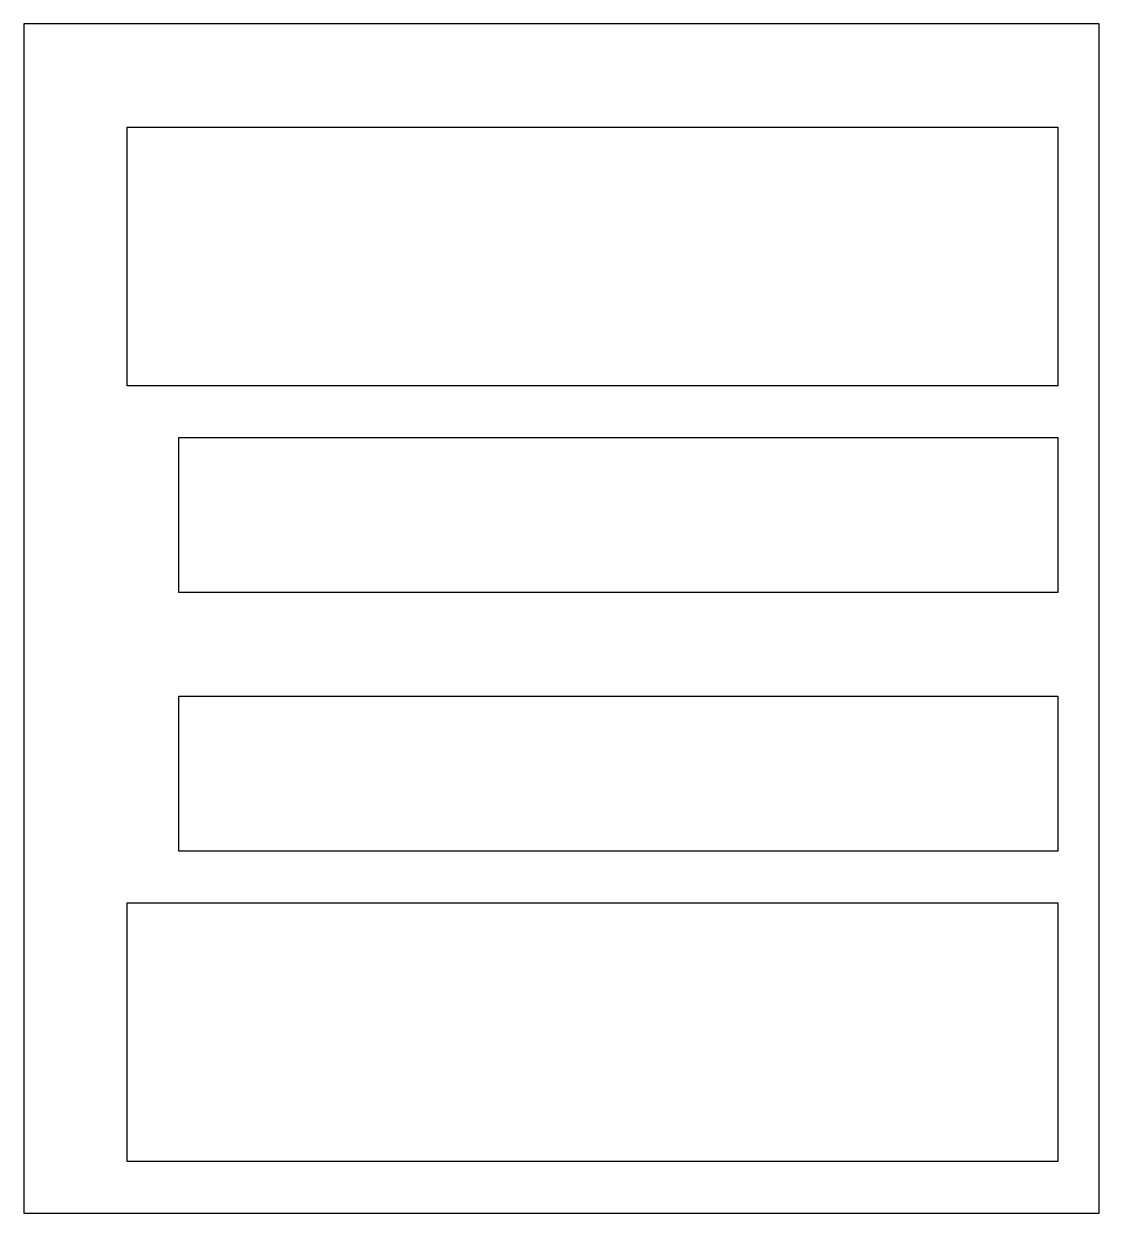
# Model space of a CAD drawing. Header units: millimetres. Extents: x -12.5 to -2.1, y 0 to 11.5.
import ezdxf

# ---------------------------------------------------------------- set-up
doc = ezdxf.new("R2010")
doc.units = ezdxf.units.MM
doc.layers.get('0').update_dxf_attribs({"linetype": 'CONTINUOUS'})

msp = doc.modelspace()

# ---------------------------------------------------------------- linework, layer by layer
for points in [[(-2.1, 0), (-2.1, 11.5), (-12.5, 11.5), (-12.5, 0)], [(-11.5, 10.5), (-2.5, 10.5), (-2.5, 8), (-11.5, 8)], [(-11, 7.5), (-2.5, 7.5), (-2.5, 6), (-11, 6)], [(-2.5, 3.5), (-11, 3.5), (-11, 5), (-2.5, 5)], [(-2.5, 0.5), (-11.5, 0.5), (-11.5, 3), (-2.5, 3)]]:
    msp.add_lwpolyline(points, close=True)

doc.saveas('drawing.dxf')
